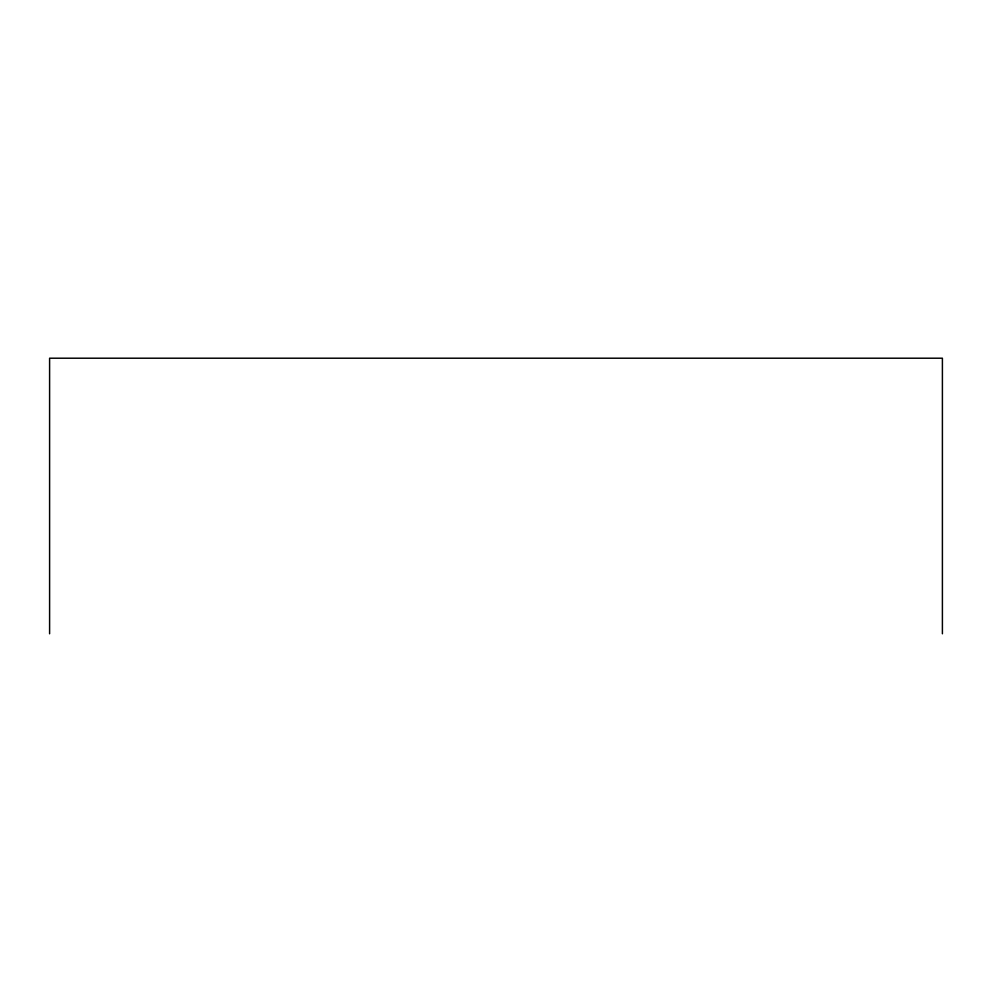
<?xml version="1.0" encoding="UTF-8"?>
<svg xmlns="http://www.w3.org/2000/svg" width="992" height="992" viewBox="0 0 992 992"><rect width="100%" height="100%" fill="white"/><g stroke="black" fill="none" stroke-linecap="round" stroke-linejoin="round"><path stroke-width="1.49" d="M942.4 633.789L942.4 358.211L49.6 358.211L49.6 633.789"/></g></svg>
